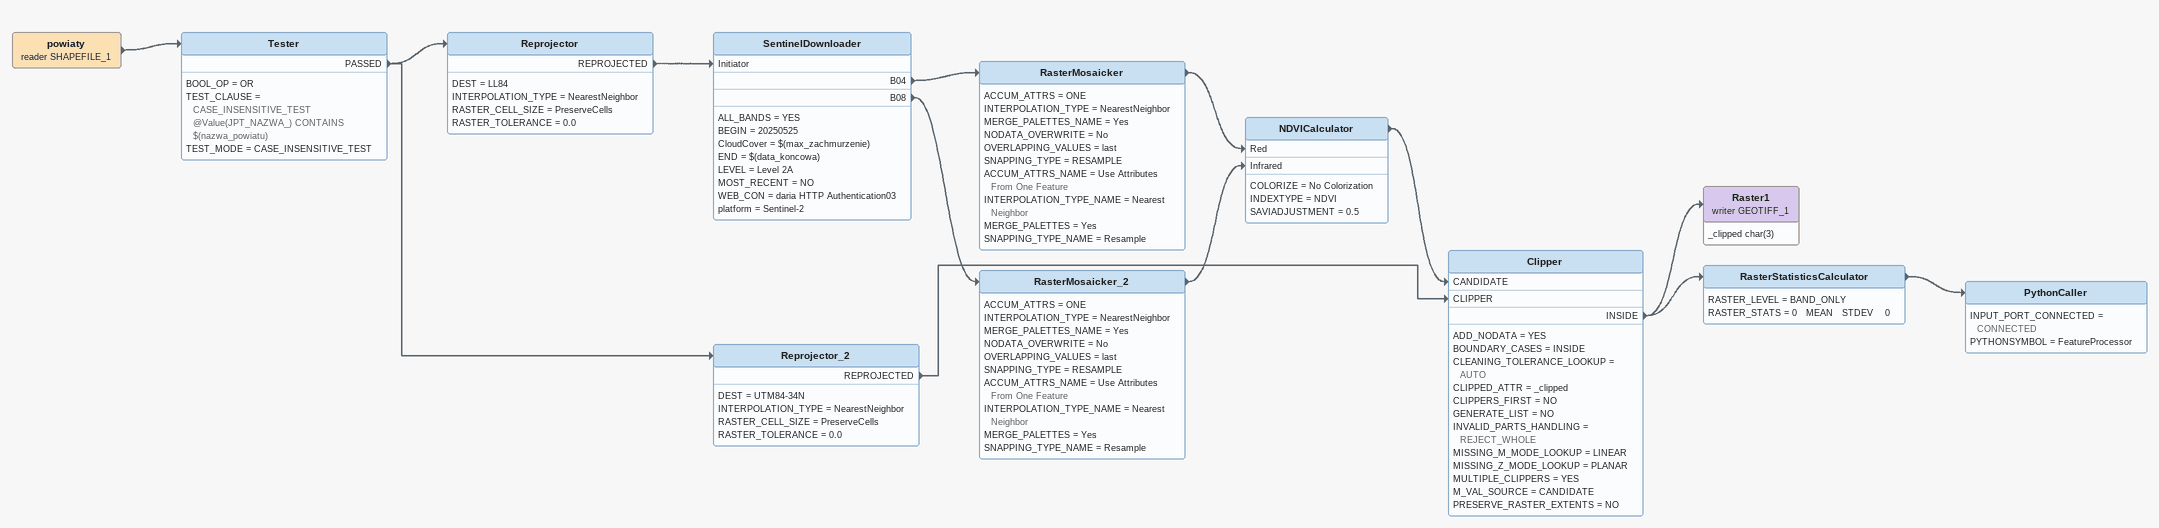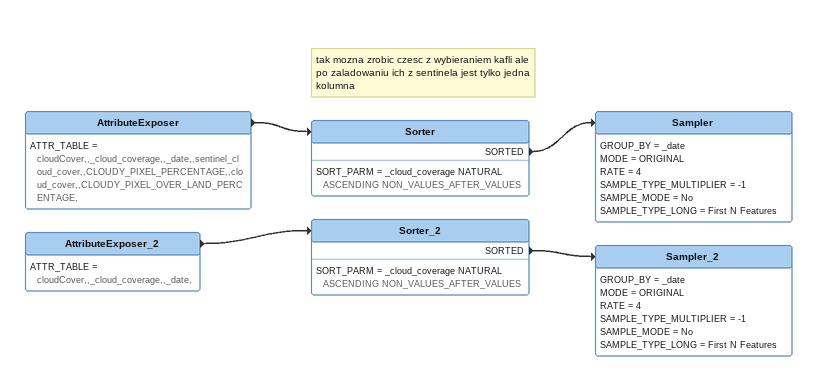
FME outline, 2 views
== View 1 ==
powiaty (reader SHAPEFILE_1)
    -> Tester
Tester
    BOOL_OP = OR
    TEST_CLAUSE = CASE_INSENSITIVE_TEST @Value(JPT_NAZWA_) CONTAINS $(nazwa_powiatu)
    TEST_MODE = CASE_INSENSITIVE_TEST
    PASSED -> Reprojector
    PASSED -> Reprojector_2
Reprojector
    DEST = LL84
    INTERPOLATION_TYPE = NearestNeighbor
    RASTER_CELL_SIZE = PreserveCells
    RASTER_TOLERANCE = 0.0
    REPROJECTED -> SentinelDownloader [Initiator]
SentinelDownloader
    ALL_BANDS = YES
    BEGIN = 20250525
    CloudCover = $(max_zachmurzenie)
    END = $(data_koncowa)
    LEVEL = Level 2A
    MOST_RECENT = NO
    WEB_CON = daria HTTP Authentication03
    platform = Sentinel-2
    B04 -> RasterMosaicker
    B08 -> RasterMosaicker_2
RasterMosaicker
    ACCUM_ATTRS = ONE
    INTERPOLATION_TYPE = NearestNeighbor
    MERGE_PALETTES_NAME = Yes
    NODATA_OVERWRITE = No
    OVERLAPPING_VALUES = last
    SNAPPING_TYPE = RESAMPLE
    ACCUM_ATTRS_NAME = Use Attributes From One Feature
    INTERPOLATION_TYPE_NAME = Nearest Neighbor
    MERGE_PALETTES = Yes
    SNAPPING_TYPE_NAME = Resample
    -> NDVICalculator [Red]
RasterMosaicker_2
    ACCUM_ATTRS = ONE
    INTERPOLATION_TYPE = NearestNeighbor
    MERGE_PALETTES_NAME = Yes
    NODATA_OVERWRITE = No
    OVERLAPPING_VALUES = last
    SNAPPING_TYPE = RESAMPLE
    ACCUM_ATTRS_NAME = Use Attributes From One Feature
    INTERPOLATION_TYPE_NAME = Nearest Neighbor
    MERGE_PALETTES = Yes
    SNAPPING_TYPE_NAME = Resample
    -> NDVICalculator [Infrared]
NDVICalculator
    COLORIZE = No Colorization
    INDEXTYPE = NDVI
    SAVIADJUSTMENT = 0.5
    -> Clipper [CANDIDATE]
Reprojector_2
    DEST = UTM84-34N
    INTERPOLATION_TYPE = NearestNeighbor
    RASTER_CELL_SIZE = PreserveCells
    RASTER_TOLERANCE = 0.0
    REPROJECTED -> Clipper [CLIPPER]
Clipper
    ADD_NODATA = YES
    BOUNDARY_CASES = INSIDE
    CLEANING_TOLERANCE_LOOKUP = AUTO
    CLIPPED_ATTR = _clipped
    CLIPPERS_FIRST = NO
    GENERATE_LIST = NO
    INVALID_PARTS_HANDLING = REJECT_WHOLE
    MISSING_M_MODE_LOOKUP = LINEAR
    MISSING_Z_MODE_LOOKUP = PLANAR
    MULTIPLE_CLIPPERS = YES
    M_VAL_SOURCE = CANDIDATE
    PRESERVE_RASTER_EXTENTS = NO
    INSIDE -> RasterStatisticsCalculator
    INSIDE -> Raster1 (writer GEOTIFF_1)
Raster1 (writer GEOTIFF_1)
    attributes: _clipped char(3)
RasterStatisticsCalculator
    RASTER_LEVEL = BAND_ONLY
    RASTER_STATS = 0   MEAN   STDEV    0
    -> PythonCaller
PythonCaller
    INPUT_PORT_CONNECTED = CONNECTED
    PYTHONSYMBOL = FeatureProcessor

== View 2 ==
AttributeExposer
    ATTR_TABLE = cloudCover,,_cloud_coverage,,_date,,sentinel_cloud_cover,,CLOUDY_PIXEL_PERCENTAGE,,cloud_cover,,CLOUDY_PIXEL_OVER_LAND_PERCENTAGE,
    -> Sorter
Note: tak mozna zrobic czesc z wybieraniem kafli ale po zaladowaniu ich z sentinela jest tylko jedna kolumna
Sorter
    SORT_PARM = _cloud_coverage NATURAL ASCENDING NON_VALUES_AFTER_VALUES
    SORTED -> Sampler
Sampler
    GROUP_BY = _date
    MODE = ORIGINAL
    RATE = 4
    SAMPLE_TYPE_MULTIPLIER = -1
    SAMPLE_MODE = No
    SAMPLE_TYPE_LONG = First N Features
AttributeExposer_2
    ATTR_TABLE = cloudCover,,_cloud_coverage,,_date,
    -> Sorter_2
Sorter_2
    SORT_PARM = _cloud_coverage NATURAL ASCENDING NON_VALUES_AFTER_VALUES
    SORTED -> Sampler_2
Sampler_2
    GROUP_BY = _date
    MODE = ORIGINAL
    RATE = 4
    SAMPLE_TYPE_MULTIPLIER = -1
    SAMPLE_MODE = No
    SAMPLE_TYPE_LONG = First N Features
